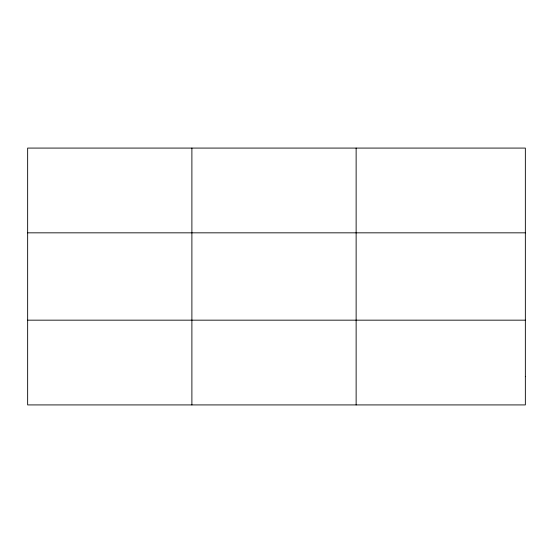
<?xml version="1.0" encoding="UTF-8"?>
<svg xmlns="http://www.w3.org/2000/svg" width="553" height="553" viewBox="0 0 553 553"><rect width="100%" height="100%" fill="white"/><g stroke="black" fill="none" stroke-linecap="round" stroke-linejoin="round"><path stroke-width="0.83" d="M191.891 404.92L191.891 148.08M356.132 404.92L356.132 148.08M27.65 232.834L525.35 232.834M27.65 320.166L525.35 320.166M525.35 376.669L525.35 404.92L27.65 404.92L27.65 148.08L525.35 148.08L525.35 376.669"/></g></svg>
